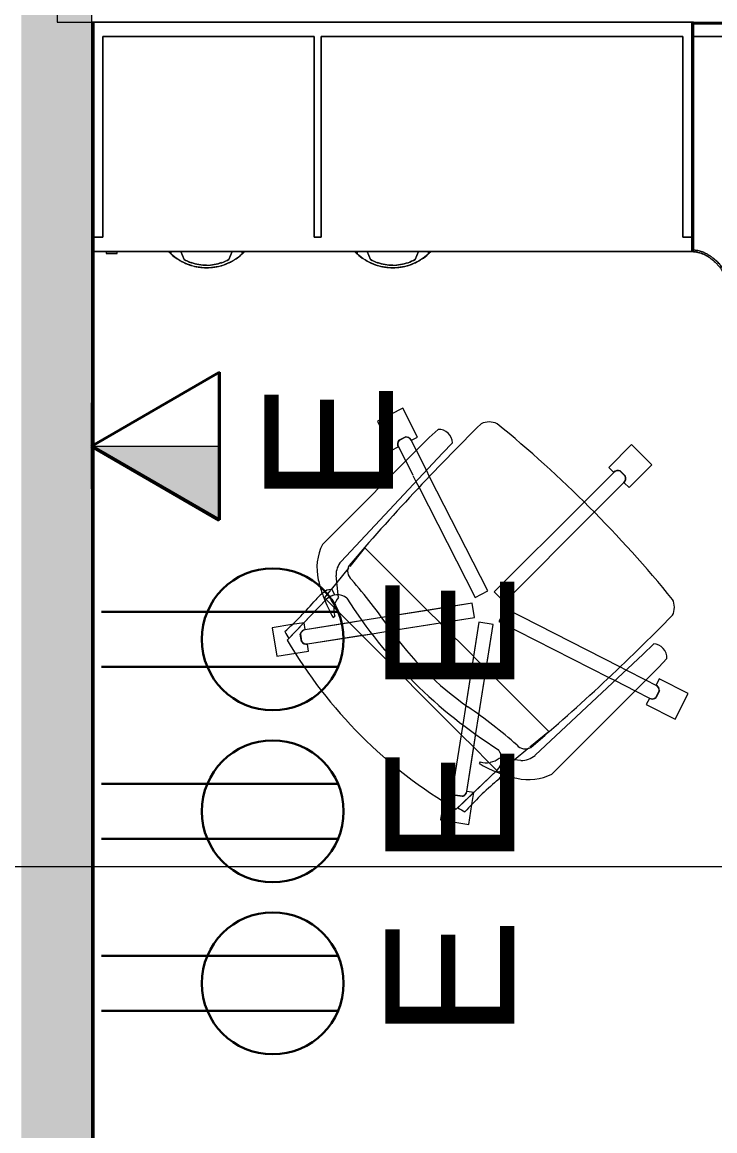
# Model space of a CAD drawing. Header units: inches. Extents: x 416 to 2283, y -56 to 1824.
# Drawn here: x 1669.4 to 1717.8, y 757.1 to 834.5 of the extents above; entities that cross this region are included whole.
import ezdxf

# ---------------------------------------------------------------- set-up
doc = ezdxf.new("R2010")
doc.units = ezdxf.units.IN
doc.header["$MEASUREMENT"] = 0
for name, color, linetype, lineweight in [('A-ANNO-NOTE', 131, 'Continuous', 13), ('A-AREA-IDEN', 2, 'Continuous', 9), ('A-WALL-PATT', 111, 'Continuous', 13), ('I-FURN', 30, 'Continuous', 9), ('I-FURN-PNLS', 30, 'Continuous', 9), ('I-WALL', 2, 'Continuous', 13), ('Orbis - Background_dwg', 8, 'Continuous', 9), ('Orbis_BB$0$A-Wall-Exst', 7, 'Continuous', 9)]:
    doc.layers.add(name, color=color, linetype=linetype, lineweight=lineweight)
doc.styles.add('Swis721 Lt BT', font='swissl.ttf', dxfattribs={"height": 9})

# ---------------------------------------------------------------- blocks, each defined once
blk = doc.blocks.new('Zira Wksta 11 - Type 3-7422101-Level XX  POWER _ SIGNAL')
at = {"layer": 'I-FURN'}
for p, q in [((-16.173, 72.355), (-16.001, 72.355)), ((-16.173, 72.355), (-16.001, 72.355)), ((-16.001, 72.361), (-16.167, 72.361)), ((-16.001, 72.361), (-16.167, 72.361)), ((-16.001, 72.516), (-16.001, 72.532)), ((-16.001, 72.532), (-16.001, 72.529)), ((-16.001, 72.478), (-16.001, 72.532)), ((-16.001, 72.532), (-16.001, 72.488)), ((-16.001, 72.529), (-16.001, 72.52)), ((-16.001, 72.52), (-16.001, 72.488)), ((-16.001, 72.478), (-16.001, 72.516)), ((-16.001, 72.488), (-16.001, 72.457)), ((-16.001, 72.488), (-16.001, 72.387)), ((-16.001, 72.386), (-16.001, 72.478)), ((-16.001, 72.386), (-16.001, 72.478)), ((-16.001, 72.457), (-16.001, 72.422)), ((-16.001, 72.422), (-16.001, 72.387)), ((-16.001, 72.355), (-16.001, 72.387)), ((-16.001, 72.355), (-16.001, 72.387)), ((-16.001, 72.386), (-16.001, 72.361)), ((-16.001, 72.386), (-16.001, 72.361)), ((-16.001, 72.355), (-16.001, 71.666)), ((-16.001, 72.014), (-16.001, 72.355)), ((-16.001, 72.355), (-16.001, 71.666)), ((-16.001, 72.014), (-16.001, 72.355)), ((-16.001, 71.666), (-16.001, 72.011)), ((-16.001, 71.666), (-16.001, 72.011)), ((-16.281, 71.55), (-16.562, 71.434)), ((-16.562, 71.434), (-16.281, 71.55)), ((-16.562, 71.434), (-16.281, 71.55)), ((-16.001, 71.666), (-16.281, 71.55)), ((-16.281, 71.55), (-16.001, 71.666)), ((-16.281, 71.55), (-16.001, 71.666)), ((-16.281, 68.2), (-16.562, 68.316)), ((-16.281, 68.2), (-16.562, 68.316)), ((-16.001, 68.083), (-16.281, 68.2)), ((-16.001, 68.083), (-16.281, 68.2)), ((-16.001, 67.739), (-16.001, 68.083)), ((-16.001, 68.083), (-16.001, 67.395)), ((-16.001, 67.739), (-16.001, 68.083)), ((-16.001, 68.083), (-16.001, 67.395)), ((-16.001, 67.395), (-16.173, 67.395)), ((-16.001, 67.395), (-16.173, 67.395)), ((-16.167, 67.388), (-16.001, 67.388)), ((-16.167, 67.388), (-16.001, 67.388)), ((-16.001, 67.395), (-16.001, 67.736)), ((-16.001, 67.395), (-16.001, 67.736)), ((-16.001, 67.363), (-16.001, 67.395)), ((-16.001, 67.363), (-16.001, 67.395)), ((-16.001, 67.388), (-16.001, 67.363)), ((-16.001, 67.388), (-16.001, 67.363)), ((-16.001, 67.363), (-16.001, 67.261)), ((-16.001, 67.271), (-16.001, 67.363)), ((-16.001, 67.363), (-16.001, 67.261)), ((-16.001, 67.271), (-16.001, 67.363)), ((-16.001, 67.217), (-16.001, 67.271)), ((-16.001, 67.234), (-16.001, 67.271)), ((-16.001, 67.261), (-16.001, 67.217)), ((-16.001, 67.261), (-16.001, 67.217)), ((-16.001, 67.223), (-16.001, 67.234)), ((-16.001, 67.217), (-16.001, 67.223)), ((-42.246, 65.291), (-44.221, 64.978)), ((-42.246, 65.291), (-44.221, 64.978)), ((-44.221, 64.978), (-44.011, 63.651)), ((-44.221, 64.978), (-44.011, 63.651)), ((-42.027, 63.913), (-42.246, 65.291)), ((-42.027, 63.913), (-42.246, 65.291)), ((-40.263, 61.504), (-43.113, 64.239)), ((-44.011, 63.651), (-43.869, 62.756)), ((-44.011, 63.651), (-43.869, 62.756)), ((-43.006, 64.136), (-40.263, 61.504)), ((-41.894, 63.069), (-42.027, 63.913)), ((-41.894, 63.069), (-42.027, 63.913)), ((-43.869, 62.756), (-43.392, 62.832)), ((-43.869, 62.756), (-43.392, 62.832)), ((-43.375, 62.834), (-42.773, 59.034)), ((-43.375, 62.834), (-42.659, 58.313)), ((-43.195, 63.253), (-42.688, 63.333)), ((-43.195, 63.253), (-42.688, 63.333)), ((-42.693, 63.322), (-43.187, 63.244)), ((-42.693, 63.322), (-43.187, 63.244)), ((-41.899, 59.908), (-42.387, 62.991)), ((-41.749, 58.961), (-42.387, 62.991)), ((-42.371, 62.993), (-41.894, 63.069)), ((-42.371, 62.993), (-41.894, 63.069)), ((-40.298, 61.509), (-40.833, 60.974)), ((-40.185, 61.622), (-40.237, 61.57)), ((-40.024, 61.545), (-40.155, 61.652)), ((-39.62, 61.218), (-40.016, 61.539)), ((-39.083, 60.783), (-39.584, 61.189)), ((-28.984, 54.327), (-36.436, 61.78)), ((-40.833, 60.974), (-41.899, 59.908)), ((-41.523, 61.043), (-41.441, 60.927)), ((-40.107, 60.675), (-39.949, 60.691)), ((-39.956, 60.931), (-39.594, 61.099)), ((-39.949, 60.691), (-38.6, 60.834)), ((-38.115, 59.999), (-39.083, 60.783)), ((-37.614, 60.472), (-30.06, 53.416)), ((-41.899, 59.908), (-42.773, 59.034)), ((-41.749, 58.961), (-41.899, 59.908)), ((-38.056, 59.951), (-38.115, 59.999)), ((-36.717, 58.867), (-37.97, 59.882)), ((-42.773, 59.034), (-49.705, 52.102)), ((-42.773, 59.034), (-42.659, 58.313)), ((-41.542, 57.651), (-41.749, 58.961)), ((-41.542, 57.651), (-41.749, 58.961)), ((-41.034, 54.444), (-36.661, 58.817)), ((-36.658, 58.82), (-36.717, 58.867)), ((-16.173, 59.355), (-16, 59.355)), ((-16, 59.361), (-16.167, 59.361)), ((-16, 59.516), (-16, 59.532)), ((-16, 59.532), (-16, 59.529)), ((-16, 59.529), (-16, 59.52)), ((-16, 59.52), (-16, 59.506)), ((-16, 59.478), (-16, 59.516)), ((-16, 59.506), (-16, 59.488)), ((-16, 59.488), (-16, 59.457)), ((-16, 59.434), (-16, 59.478)), ((-16, 59.457), (-16, 59.422)), ((-16, 59.386), (-16, 59.434)), ((-16, 59.422), (-16, 59.387)), ((-16, 59.355), (-16, 59.387)), ((-16, 59.386), (-16, 59.361)), ((-16, 59.355), (-16, 59.011)), ((-16, 59.014), (-16, 59.355)), ((-16, 59.011), (-16, 58.666)), ((-16, 58.666), (-16, 59.011)), ((-42.659, 58.313), (-42.447, 56.975)), ((-42.659, 58.313), (-42.447, 56.975)), ((-16.562, 58.434), (-16.281, 58.55)), ((-16.281, 58.55), (-16, 58.666)), ((-41.034, 54.444), (-41.542, 57.651)), ((-40.542, 51.338), (-41.542, 57.651)), ((-27.845, 57.954), (-29.849, 56.932)), ((-27.845, 57.954), (-29.849, 56.932)), ((-26.937, 56.172), (-27.845, 57.954)), ((-26.937, 56.172), (-27.845, 57.954)), ((-42.447, 56.975), (-41.908, 53.57)), ((-42.447, 56.975), (-41.53, 51.182)), ((-29.622, 56.487), (-30.63, 55.973)), ((-29.622, 56.487), (-30.63, 55.973)), ((-29.849, 56.932), (-29.63, 56.502)), ((-29.849, 56.932), (-29.63, 56.502)), ((-30.63, 55.973), (-31.582, 55.488)), ((-30.63, 55.973), (-31.582, 55.488)), ((-28.948, 55.989), (-29.175, 56.434)), ((-28.948, 55.989), (-29.175, 56.434)), ((-29.169, 56.445), (-28.936, 55.987)), ((-29.169, 56.445), (-28.936, 55.987)), ((-28.941, 55.15), (-26.937, 56.172)), ((-28.941, 55.15), (-26.937, 56.172)), ((-32.463, 55.039), (-40.134, 51.13)), ((-32.463, 55.039), (-40.134, 51.13)), ((-32.033, 55.259), (-32.463, 55.039)), ((-32.033, 55.259), (-32.463, 55.039)), ((-31.624, 55.467), (-32.033, 55.259)), ((-31.624, 55.467), (-32.033, 55.259)), ((-31.255, 54.532), (-29.886, 55.23)), ((-31.255, 54.532), (-29.886, 55.23)), ((-29.886, 55.23), (-29.168, 55.596)), ((-29.886, 55.23), (-29.168, 55.596)), ((-29.161, 55.58), (-28.941, 55.15)), ((-29.161, 55.58), (-28.941, 55.15)), ((-16.281, 55.2), (-16.562, 55.316)), ((-16, 55.083), (-16.281, 55.2)), ((-16, 54.739), (-16, 55.083)), ((-16, 55.083), (-16, 54.395)), ((-41.908, 53.57), (-41.034, 54.444)), ((-40.542, 51.338), (-41.034, 54.444)), ((-39.68, 50.239), (-31.707, 54.302)), ((-39.68, 50.239), (-31.707, 54.302)), ((-31.707, 54.302), (-31.255, 54.532)), ((-31.707, 54.302), (-31.255, 54.532)), ((-28.414, 53.716), (-28.984, 54.327)), ((-16, 54.395), (-16.173, 54.395)), ((-16.167, 54.388), (-16, 54.388)), ((-16, 54.395), (-16, 54.736)), ((-16, 54.363), (-16, 54.395)), ((-16, 54.388), (-16, 54.363)), ((-16, 54.363), (-16, 54.261)), ((-16, 54.316), (-16, 54.363)), ((-16, 54.271), (-16, 54.316)), ((-16, 54.217), (-16, 54.271)), ((-16, 54.261), (-16, 54.217)), ((-55.65, 53.55), (-55.962, 51.574)), ((-55.65, 53.55), (-55.962, 51.574)), ((-54.321, 53.339), (-55.65, 53.55)), ((-54.321, 53.339), (-55.65, 53.55)), ((-44.205, 51.273), (-41.945, 53.534)), ((-41.908, 53.57), (-41.53, 51.182)), ((-30.06, 53.416), (-29.353, 52.709)), ((-53.427, 53.198), (-54.321, 53.339)), ((-53.427, 53.198), (-54.321, 53.339)), ((-49.705, 52.102), (-53.505, 52.704)), ((-48.985, 51.988), (-53.505, 52.704)), ((-53.503, 52.721), (-53.427, 53.198)), ((-53.503, 52.721), (-53.427, 53.198)), ((-54.91, 52.442), (-52.175, 49.592)), ((-52.175, 49.592), (-54.807, 52.334)), ((-54.004, 52.016), (-53.924, 52.524)), ((-54.004, 52.016), (-53.924, 52.524)), ((-53.915, 52.516), (-53.993, 52.022)), ((-53.915, 52.516), (-53.993, 52.022)), ((-49.705, 52.102), (-50.579, 51.228)), ((-48.985, 51.988), (-49.705, 52.102)), ((-47.646, 51.776), (-48.985, 51.988)), ((-47.646, 51.776), (-48.985, 51.988)), ((-55.962, 51.574), (-54.585, 51.356)), ((-55.962, 51.574), (-54.585, 51.356)), ((-54.585, 51.356), (-53.74, 51.222)), ((-54.585, 51.356), (-53.74, 51.222)), ((-53.74, 51.223), (-53.665, 51.699)), ((-53.74, 51.223), (-53.665, 51.699)), ((-53.662, 51.716), (-50.579, 51.228)), ((-53.662, 51.716), (-49.632, 51.078)), ((-50.579, 51.228), (-51.645, 50.162)), ((-50.579, 51.228), (-49.632, 51.078)), ((-49.632, 51.078), (-48.322, 50.87)), ((-49.632, 51.078), (-48.322, 50.87)), ((-44.241, 51.237), (-47.646, 51.776)), ((-41.853, 50.858), (-47.646, 51.776)), ((-45.116, 50.363), (-44.241, 51.237)), ((-41.853, 50.858), (-44.241, 51.237)), ((-41.53, 51.182), (-40.542, 51.338)), ((-41.53, 51.182), (-40.542, 51.338)), ((-40.134, 51.13), (-39.68, 50.239)), ((-40.134, 51.13), (-39.68, 50.239)), ((-51.598, 50.77), (-51.714, 50.851)), ((-49.488, 45.99), (-45.116, 50.363)), ((-48.322, 50.87), (-45.116, 50.363)), ((-48.322, 50.87), (-42.009, 49.871)), ((-45.116, 50.363), (-42.009, 49.871)), ((-42.009, 49.871), (-41.853, 50.858)), ((-42.009, 49.871), (-41.853, 50.858)), ((-52.241, 49.566), (-52.293, 49.514)), ((-51.645, 50.162), (-52.181, 49.627)), ((-39.752, 49.788), (-40.459, 49.081)), ((-39.752, 49.788), (-40.459, 49.081)), ((-33.509, 43.545), (-39.752, 49.788)), ((-33.509, 43.545), (-39.752, 49.788)), ((-52.323, 49.484), (-52.217, 49.353)), ((-52.21, 49.345), (-51.889, 48.948)), ((-51.86, 48.913), (-51.454, 48.412)), ((-51.77, 48.923), (-51.602, 49.285)), ((-51.506, 47.929), (-51.363, 49.278)), ((-51.363, 49.278), (-51.346, 49.436)), ((-41.802, 49.463), (-45.711, 41.792)), ((-41.802, 49.463), (-45.711, 41.792)), ((-44.974, 41.035), (-40.911, 49.009)), ((-44.974, 41.035), (-40.911, 49.009)), ((-40.911, 49.009), (-41.802, 49.463)), ((-40.911, 49.009), (-41.802, 49.463)), ((-40.459, 49.081), (-34.216, 42.838)), ((-40.459, 49.081), (-34.216, 42.838)), ((-51.454, 48.412), (-50.671, 47.444)), ((-50.671, 47.444), (-50.623, 47.384)), ((-50.553, 47.299), (-49.539, 46.046)), ((-44.087, 39.389), (-51.143, 46.943)), ((-52.451, 45.765), (-44.998, 38.312)), ((-49.539, 46.046), (-49.491, 45.987)), ((-31.41, 41.445), (-33.509, 43.545)), ((-31.41, 41.445), (-33.509, 43.545)), ((-34.216, 42.838), (-32.117, 40.738)), ((-34.216, 42.838), (-32.117, 40.738)), ((-45.711, 41.792), (-45.93, 41.361)), ((-45.711, 41.792), (-45.93, 41.361)), ((-31.056, 41.799), (-31.398, 41.457)), ((-31.056, 41.799), (-31.398, 41.457)), ((-29.465, 40.208), (-31.056, 41.799)), ((-29.465, 40.208), (-31.056, 41.799)), ((-45.93, 41.361), (-46.645, 39.959)), ((-45.93, 41.361), (-46.645, 39.959)), ((-45.204, 40.584), (-44.974, 41.035)), ((-45.204, 40.584), (-44.974, 41.035)), ((-31.675, 40.65), (-31.321, 41.004)), ((-31.675, 40.65), (-31.321, 41.004)), ((-31.309, 41.001), (-31.673, 40.638)), ((-31.309, 41.001), (-31.673, 40.638)), ((-45.901, 39.215), (-45.204, 40.584)), ((-45.901, 39.215), (-45.204, 40.584)), ((-32.129, 40.726), (-32.47, 40.385)), ((-32.129, 40.726), (-32.47, 40.385)), ((-32.47, 40.385), (-30.879, 38.794)), ((-32.47, 40.385), (-30.879, 38.794)), ((-46.645, 39.959), (-47.158, 38.951)), ((-46.645, 39.959), (-47.158, 38.951)), ((-30.879, 38.794), (-29.465, 40.208)), ((-30.879, 38.794), (-29.465, 40.208)), ((-47.603, 39.178), (-48.625, 37.173)), ((-47.603, 39.178), (-48.625, 37.173)), ((-47.173, 38.959), (-47.603, 39.178)), ((-47.173, 38.959), (-47.603, 39.178)), ((-46.267, 38.497), (-45.901, 39.215)), ((-46.267, 38.497), (-45.901, 39.215)), ((-43.38, 38.682), (-44.087, 39.389)), ((-46.658, 38.264), (-47.116, 38.498)), ((-46.658, 38.264), (-47.116, 38.498)), ((-47.105, 38.504), (-46.66, 38.277)), ((-47.105, 38.504), (-46.66, 38.277)), ((-46.843, 36.265), (-45.821, 38.27)), ((-46.843, 36.265), (-45.821, 38.27)), ((-45.821, 38.27), (-46.252, 38.49)), ((-45.821, 38.27), (-46.252, 38.49)), ((-44.998, 38.312), (-44.387, 37.742)), ((-48.625, 37.173), (-46.843, 36.265)), ((-48.625, 37.173), (-46.843, 36.265))]:
    blk.add_line(p, q, dxfattribs=at)
at = {"layer": 'I-FURN', "flags": 128}
for points in [[(-16.001, 71.666), (-16.281, 71.55), (-16.562, 71.434)], [(-16.562, 68.316), (-16.281, 68.2), (-16.001, 68.083)], [(-16.562, 68.316), (-16.281, 68.2), (-16.001, 68.083)], [(-16, 58.666), (-16.281, 58.55), (-16.562, 58.434)], [(-16.562, 55.316), (-16.281, 55.2), (-16, 55.083)]]:
    blk.add_lwpolyline(points, dxfattribs=at)
at = {"layer": 'I-FURN'}
for centre, radius, start, end in [((-13.447, 69.875), 3.685, 137.02975, 137.70369), ((-13.447, 69.875), 3.685, 137.02975, 137.70369), ((-13.447, 69.875), 3.685, 137.03932, 137.56784), ((-13.447, 69.875), 3.685, 137.03932, 137.56784), ((-13.447, 69.875), 3.685, 222.29791, 222.97185), ((-13.447, 69.875), 3.685, 222.29791, 222.97185), ((-13.447, 69.875), 3.685, 222.43376, 222.96228), ((-13.447, 69.875), 3.685, 222.43376, 222.96228), ((-26.518, 35.848), 32.885, 120.30746, 149.69597), ((-26.211, 35.537), 33.165, 119.44776, 120.42343), ((-22.46, 82.788), 27.198, 222.48818, 229.01435), ((-42.991, 62.901), 0.407, 120.16515, 189.83485), ((-42.991, 62.901), 0.407, 120.16515, 189.83485), ((-42.974, 62.898), 0.406, 121.61986, 189), ((-42.974, 62.898), 0.406, 162.04795, 189), ((-42.974, 62.898), 0.406, 121.61986, 162.04795), ((-42.789, 62.927), 0.406, 62.90411, 76.38014), ((-42.789, 62.927), 0.406, 49.42808, 76.38014), ((-42.773, 62.936), 0.407, 8.16515, 77.83485), ((-42.773, 62.936), 0.407, 8.16515, 77.83485), ((-42.789, 62.927), 0.406, 9, 62.90411), ((-42.789, 62.927), 0.406, 35.95205, 49.42808), ((-42.789, 62.927), 0.406, 22.47603, 35.95205), ((-42.789, 62.927), 0.406, 9, 22.47603), ((-42.751, 59.434), 3.739, 35.09358, 49.01435), ((-36.726, 52.713), 9.612, 103.04781, 108.99641), ((-38.076, 58.537), 3.634, 63.17893, 103.04781), ((-36.726, 52.713), 9.612, 112.2631, 119.93341), ((-36.726, 52.713), 9.612, 111.63933, 112.07299), ((-40.993, 60.744), 1.054, 10.20015, 46.17861), ((-40.993, 60.744), 1.054, 320.95537, 46.17861), ((-36.726, 52.713), 9.612, 108.99641, 111.49061), ((-40.193, 61.232), 0.613, 347.54268, 35.09358), ((-41.015, 59.612), 1.382, 93.4842, 107.94966), ((-41.015, 59.612), 1.382, 79.01874, 93.4842), ((-41.015, 59.612), 1.382, 50.08783, 77.4248), ((-38.549, 59.45), 1.385, 47.80127, 92.10784), ((-22.132, 31.461), 33.832, 122.22846, 147.77154), ((-66.858, 92.195), 42.842, 304.97666, 310.76994), ((-38.291, 59.267), 0.763, 59.23375, 140.76625), ((-137.559, -56.851), 153.519, 44.47495, 49.52132), ((-13.447, 56.875), 3.685, 137.02975, 137.70369), ((-13.447, 56.875), 3.685, 137.03932, 137.56784), ((-29.577, 38.906), 22.194, 124.97666, 145.02334), ((-29.44, 56.142), 0.407, 48.16515, 117.83485), ((-29.44, 56.142), 0.407, 48.16515, 117.83485), ((-29.438, 56.125), 0.406, 90.04795, 117), ((-29.438, 56.125), 0.406, 49.61986, 117), ((-29.438, 56.125), 0.406, 49.61986, 90.04795), ((-29.353, 55.958), 0.406, 297, 4.38014), ((-29.34, 55.946), 0.407, 296.16515, 5.83485), ((-29.34, 55.946), 0.407, 296.16515, 5.83485), ((-29.353, 55.958), 0.406, 310.47603, 350.90411), ((-29.353, 55.958), 0.406, 350.90411, 4.38014), ((-29.353, 55.958), 0.406, 297, 310.47603), ((-13.447, 56.875), 3.685, 222.29791, 222.97185), ((-13.447, 56.875), 3.685, 222.43376, 222.96228), ((-29.368, 53.664), 0.956, 270.89014, 3.10986), ((-53.572, 52.32), 0.407, 80.16515, 149.83485), ((-53.572, 52.32), 0.407, 135.90091, 149.83485), ((-53.569, 52.303), 0.406, 81, 148.38014), ((-53.569, 52.303), 0.406, 107.95205, 148.38014), ((-53.572, 52.32), 0.407, 80.16515, 135.90091), ((-53.569, 52.303), 0.406, 81, 107.95205), ((-26.208, 35.54), 33.165, 149.57657, 150.55224), ((-73.459, 31.789), 27.198, 40.98565, 47.51182), ((-53.607, 52.102), 0.407, 192.16515, 261.83485), ((-53.607, 52.102), 0.407, 192.16515, 220.03303), ((-53.598, 52.117), 0.406, 193.61986, 261), ((-53.598, 52.117), 0.406, 193.61986, 261), ((-53.607, 52.102), 0.407, 220.03303, 233.96697), ((-53.607, 52.102), 0.407, 233.96697, 261.83485), ((-82.867, 76.187), 42.842, 319.23006, 325.02334), ((-43.384, 46.055), 9.612, 150.06659, 157.7369), ((-50.284, 50.344), 1.382, 162.05034, 190.98126), ((-29.206, 50.15), 1.314, 335.04325, 24.95675), ((-50.106, 52.08), 3.739, 220.98565, 234.90642), ((-43.384, 46.055), 9.612, 158.50939, 161.00359), ((-43.384, 46.055), 9.612, 157.92701, 158.36067), ((-51.415, 50.322), 1.054, 223.82139, 259.79985), ((-51.415, 50.322), 1.054, 223.82139, 309.04463), ((-50.284, 50.344), 1.382, 192.5752, 219.91217), ((-93.906, 103.234), 84.963, 309.14745, 320.85255), ((-43.384, 46.055), 9.612, 161.00359, 166.95219), ((-51.903, 49.522), 0.613, 234.90642, 282.45732), ((-49.208, 47.405), 3.634, 166.95219, 206.82107), ((-49.938, 47.619), 0.763, 129.23375, 210.76625), ((-50.121, 47.878), 1.385, 177.89216, 222.19873), ((66.18, 146.888), 153.519, 220.47868, 225.52505), ((-31.697, 41.158), 0.406, 31.52397, 45), ((-31.697, 41.158), 0.406, 337.61986, 45), ((-31.681, 41.166), 0.407, 336.16515, 45.83485), ((-31.681, 41.166), 0.407, 336.16515, 45.83485), ((-31.697, 41.158), 0.406, 351.09589, 31.52397), ((-31.697, 41.158), 0.406, 337.61986, 351.09589), ((-31.837, 41.01), 0.407, 224.16515, 293.83485), ((-31.837, 41.01), 0.407, 224.16515, 293.83485), ((-31.829, 41.026), 0.406, 225, 238.47603), ((-31.829, 41.026), 0.406, 225, 292.38014), ((-31.829, 41.026), 0.406, 238.47603, 278.90411), ((-31.829, 41.026), 0.406, 278.90411, 292.38014), ((-46.813, 38.769), 0.407, 152.16515, 221.83485), ((-46.813, 38.769), 0.407, 152.16515, 221.83485), ((-46.796, 38.767), 0.406, 153, 220.38014), ((-46.796, 38.767), 0.406, 166.47603, 206.90411), ((-46.796, 38.767), 0.406, 153, 166.47603), ((-44.335, 38.697), 0.956, 266.89014, 359.10986), ((-46.796, 38.767), 0.406, 206.90411, 220.38014), ((-46.629, 38.682), 0.406, 265.61986, 333), ((-46.629, 38.682), 0.406, 265.61986, 319.52397), ((-46.617, 38.669), 0.407, 264.16515, 333.83485), ((-46.617, 38.669), 0.407, 264.16515, 333.83485), ((-46.629, 38.682), 0.406, 319.52397, 333), ((-40.821, 38.534), 1.314, 245.04325, 294.95675)]:
    blk.add_arc(centre, radius, start, end, dxfattribs=at)
for points, knots in [([(-16.173, 67.395), (-16.325, 67.562), (-16.599, 67.925), (-16.903, 68.536), (-17.09, 69.193), (-17.175, 70.102), (-17.005, 71.01), (-16.599, 71.824), (-16.325, 72.188), (-16.173, 72.355)], [0, 0, 0, 0, 0.125, 0.25, 0.375, 0.5, 0.75, 0.875, 1, 1, 1, 1]), ([(-16.001, 72.532), (-16.001, 72.532), (-16.002, 72.53), (-16.005, 72.528), (-16.007, 72.526), (-16.01, 72.523), (-16.013, 72.52), (-16.016, 72.517), (-16.02, 72.513), (-16.024, 72.51), (-16.028, 72.506), (-16.032, 72.501), (-16.041, 72.493), (-16.049, 72.485), (-16.056, 72.478)], [0, 0, 0, 0, 0.125, 0.1875, 0.25, 0.3125, 0.375, 0.4375, 0.5, 0.5625, 0.625, 0.6875, 0.75, 1, 1, 1, 1]), ([(-16.001, 72.532), (-16.001, 72.532), (-16.002, 72.53), (-16.005, 72.528), (-16.007, 72.526), (-16.01, 72.523), (-16.013, 72.52), (-16.016, 72.517), (-16.02, 72.513), (-16.024, 72.51), (-16.028, 72.506), (-16.032, 72.501), (-16.041, 72.493), (-16.049, 72.485), (-16.056, 72.478)], [0, 0, 0, 0, 0.125, 0.1875, 0.25, 0.3125, 0.375, 0.4375, 0.5, 0.5625, 0.625, 0.6875, 0.75, 1, 1, 1, 1]), ([(-16.045, 72.488), (-16.04, 72.494), (-16.032, 72.502), (-16.022, 72.512), (-16.016, 72.517), (-16.012, 72.521), (-16.01, 72.524), (-16.007, 72.526), (-16.005, 72.528), (-16.003, 72.53), (-16.002, 72.531), (-16.001, 72.532), (-16.001, 72.532)], [0, 0, 0, 0, 0.25, 0.375, 0.5, 0.5625, 0.625, 0.6875, 0.75, 0.8125, 0.875, 1, 1, 1, 1]), ([(-16.045, 72.488), (-16.04, 72.494), (-16.032, 72.502), (-16.022, 72.512), (-16.016, 72.517), (-16.012, 72.521), (-16.01, 72.524), (-16.007, 72.526), (-16.005, 72.528), (-16.003, 72.53), (-16.002, 72.531), (-16.001, 72.532), (-16.001, 72.532)], [0, 0, 0, 0, 0.25, 0.375, 0.5, 0.5625, 0.625, 0.6875, 0.75, 0.8125, 0.875, 1, 1, 1, 1]), ([(-16.673, 71.657), (-16.728, 71.557), (-16.791, 71.43), (-16.846, 71.299), (-16.857, 71.273)], [0.15936451, 0.15936451, 0.15936451, 0.15936451, 0.22222222, 0.23762024, 0.23762024, 0.23762024, 0.23762024]), ([(-16.673, 71.657), (-16.728, 71.557), (-16.791, 71.43), (-16.846, 71.299), (-16.857, 71.273)], [0.15936451, 0.15936451, 0.15936451, 0.15936451, 0.22222222, 0.23762024, 0.23762024, 0.23762024, 0.23762024]), ([(-17.096, 70.392), (-17.106, 70.321), (-17.121, 70.194), (-17.127, 70.066), (-17.128, 70.01)], [0.40508035, 0.40508035, 0.40508035, 0.40508035, 0.44444444, 0.47528756, 0.47528756, 0.47528756, 0.47528756]), ([(-17.096, 70.392), (-17.106, 70.321), (-17.121, 70.194), (-17.127, 70.066), (-17.128, 70.01)], [0.40508035, 0.40508035, 0.40508035, 0.40508035, 0.44444444, 0.47528756, 0.47528756, 0.47528756, 0.47528756]), ([(-16.945, 71.035), (-16.973, 70.95), (-17.01, 70.823), (-17.041, 70.695), (-17.05, 70.654)], [0.28411479, 0.28411479, 0.28411479, 0.28411479, 0.33333333, 0.3562762, 0.3562762, 0.3562762, 0.3562762]), ([(-16.945, 71.035), (-16.973, 70.95), (-17.01, 70.823), (-17.041, 70.695), (-17.05, 70.654)], [0.28411479, 0.28411479, 0.28411479, 0.28411479, 0.33333333, 0.3562762, 0.3562762, 0.3562762, 0.3562762]), ([(-16.778, 70.938), (-16.837, 70.768), (-16.966, 70.243), (-16.99, 69.5), (-16.816, 68.991), (-16.753, 68.823)], [0.1666667, 0.1666667, 0.1666667, 0.1666667, 0.3333333, 0.6666667, 0.8333333, 0.8333333, 0.8333333, 0.8333333]), ([(-17.049, 69.095), (-17.04, 69.054), (-17.01, 68.926), (-16.976, 68.798), (-16.951, 68.711)], [0.64373131, 0.64373131, 0.64373131, 0.64373131, 0.66666667, 0.71591001, 0.71591001, 0.71591001, 0.71591001]), ([(-17.049, 69.095), (-17.04, 69.054), (-17.01, 68.926), (-16.976, 68.798), (-16.951, 68.711)], [0.64373131, 0.64373131, 0.64373131, 0.64373131, 0.66666667, 0.71591001, 0.71591001, 0.71591001, 0.71591001]), ([(-16.857, 68.477), (-16.808, 68.357), (-16.751, 68.225), (-16.678, 68.104), (-16.671, 68.093)], [0.76239192, 0.76239192, 0.76239192, 0.76239192, 0.83333333, 0.84070579, 0.84070579, 0.84070579, 0.84070579]), ([(-16.857, 68.477), (-16.808, 68.357), (-16.751, 68.225), (-16.678, 68.104), (-16.671, 68.093)], [0.76239192, 0.76239192, 0.76239192, 0.76239192, 0.83333333, 0.84070579, 0.84070579, 0.84070579, 0.84070579]), ([(-16.055, 67.271), (-16.049, 67.265), (-16.04, 67.255), (-16.029, 67.245), (-16.024, 67.24), (-16.02, 67.236), (-16.016, 67.233), (-16.013, 67.229), (-16.01, 67.226), (-16.007, 67.224), (-16.005, 67.221), (-16.002, 67.219), (-16.001, 67.218), (-16.001, 67.217)], [0, 0, 0, 0, 0.25, 0.375, 0.4375, 0.5, 0.5625, 0.625, 0.6875, 0.75, 0.8125, 0.875, 1, 1, 1, 1]), ([(-16.055, 67.271), (-16.049, 67.265), (-16.04, 67.255), (-16.029, 67.245), (-16.024, 67.24), (-16.02, 67.236), (-16.016, 67.233), (-16.013, 67.229), (-16.01, 67.226), (-16.007, 67.224), (-16.005, 67.221), (-16.002, 67.219), (-16.001, 67.218), (-16.001, 67.217)], [0, 0, 0, 0, 0.25, 0.375, 0.4375, 0.5, 0.5625, 0.625, 0.6875, 0.75, 0.8125, 0.875, 1, 1, 1, 1]), ([(-16.001, 67.217), (-16.001, 67.218), (-16.002, 67.218), (-16.003, 67.22), (-16.005, 67.222), (-16.007, 67.224), (-16.01, 67.226), (-16.012, 67.229), (-16.015, 67.232), (-16.018, 67.235), (-16.022, 67.238), (-16.026, 67.242), (-16.033, 67.249), (-16.04, 67.255), (-16.045, 67.261)], [0, 0, 0, 0, 0.125, 0.1875, 0.25, 0.3125, 0.375, 0.4375, 0.5, 0.5625, 0.625, 0.6875, 0.75, 1, 1, 1, 1]), ([(-16.001, 67.217), (-16.001, 67.218), (-16.002, 67.218), (-16.003, 67.22), (-16.005, 67.222), (-16.007, 67.224), (-16.01, 67.226), (-16.012, 67.229), (-16.015, 67.232), (-16.018, 67.235), (-16.022, 67.238), (-16.026, 67.242), (-16.033, 67.249), (-16.04, 67.255), (-16.045, 67.261)], [0, 0, 0, 0, 0.125, 0.1875, 0.25, 0.3125, 0.375, 0.4375, 0.5, 0.5625, 0.625, 0.6875, 0.75, 1, 1, 1, 1]), ([(-16.173, 54.395), (-16.325, 54.562), (-16.599, 54.925), (-16.903, 55.536), (-17.09, 56.193), (-17.175, 57.102), (-17.005, 58.01), (-16.599, 58.824), (-16.325, 59.188), (-16.173, 59.355)], [0, 0, 0, 0, 0.125, 0.25, 0.375, 0.5, 0.75, 0.875, 1, 1, 1, 1]), ([(-16, 59.532), (-16.001, 59.532), (-16.002, 59.53), (-16.005, 59.528), (-16.007, 59.526), (-16.01, 59.523), (-16.013, 59.52), (-16.016, 59.517), (-16.02, 59.513), (-16.024, 59.51), (-16.028, 59.506), (-16.032, 59.501), (-16.041, 59.493), (-16.049, 59.485), (-16.055, 59.478)], [0, 0, 0, 0, 0.125, 0.1875, 0.25, 0.3125, 0.375, 0.4375, 0.5, 0.5625, 0.625, 0.6875, 0.75, 1, 1, 1, 1]), ([(-16.045, 59.488), (-16.04, 59.494), (-16.032, 59.502), (-16.022, 59.512), (-16.016, 59.517), (-16.012, 59.521), (-16.009, 59.524), (-16.007, 59.526), (-16.005, 59.528), (-16.003, 59.53), (-16.001, 59.531), (-16.001, 59.532), (-16, 59.532)], [0, 0, 0, 0, 0.25, 0.375, 0.5, 0.5625, 0.625, 0.6875, 0.75, 0.8125, 0.875, 1, 1, 1, 1]), ([(-16.945, 58.035), (-16.973, 57.95), (-17.01, 57.823), (-17.04, 57.695), (-17.049, 57.654)], [0.28411479, 0.28411479, 0.28411479, 0.28411479, 0.33333333, 0.3562762, 0.3562762, 0.3562762, 0.3562762]), ([(-16.673, 58.657), (-16.728, 58.557), (-16.791, 58.43), (-16.846, 58.299), (-16.857, 58.273)], [0.15936451, 0.15936451, 0.15936451, 0.15936451, 0.22222222, 0.23762024, 0.23762024, 0.23762024, 0.23762024]), ([(-17.096, 57.392), (-17.106, 57.321), (-17.121, 57.194), (-17.127, 57.066), (-17.128, 57.01)], [0.40508035, 0.40508035, 0.40508035, 0.40508035, 0.44444444, 0.47528756, 0.47528756, 0.47528756, 0.47528756]), ([(-17.049, 56.095), (-17.04, 56.054), (-17.009, 55.926), (-16.976, 55.798), (-16.951, 55.711)], [0.64373131, 0.64373131, 0.64373131, 0.64373131, 0.66666667, 0.71591001, 0.71591001, 0.71591001, 0.71591001]), ([(-16.857, 55.477), (-16.808, 55.357), (-16.751, 55.225), (-16.678, 55.104), (-16.671, 55.093)], [0.76239192, 0.76239192, 0.76239192, 0.76239192, 0.83333333, 0.84070579, 0.84070579, 0.84070579, 0.84070579]), ([(-16.055, 54.271), (-16.049, 54.265), (-16.039, 54.255), (-16.029, 54.245), (-16.024, 54.24), (-16.02, 54.236), (-16.016, 54.233), (-16.013, 54.229), (-16.01, 54.226), (-16.007, 54.224), (-16.005, 54.221), (-16.002, 54.219), (-16.001, 54.218), (-16, 54.217)], [0, 0, 0, 0, 0.25, 0.375, 0.4375, 0.5, 0.5625, 0.625, 0.6875, 0.75, 0.8125, 0.875, 1, 1, 1, 1]), ([(-16, 54.217), (-16.001, 54.218), (-16.001, 54.218), (-16.003, 54.22), (-16.005, 54.222), (-16.007, 54.224), (-16.009, 54.226), (-16.012, 54.229), (-16.015, 54.232), (-16.018, 54.235), (-16.022, 54.238), (-16.025, 54.242), (-16.033, 54.249), (-16.039, 54.255), (-16.045, 54.261)], [0, 0, 0, 0, 0.125, 0.1875, 0.25, 0.3125, 0.375, 0.4375, 0.5, 0.5625, 0.625, 0.6875, 0.75, 1, 1, 1, 1])]:
    blk.add_open_spline(points, degree=3, knots=knots, dxfattribs=at)
for points in [[(-16.581, 71.813), (-16.462, 72.006), (-16.325, 72.188), (-16.173, 72.355)], [(-16.167, 72.361), (-16.303, 72.212), (-16.427, 72.052), (-16.537, 71.883)], [(-16.167, 72.361), (-16.303, 72.212), (-16.427, 72.052), (-16.537, 71.883)], [(-16.144, 72.387), (-16.133, 72.399), (-16.111, 72.422), (-16.077, 72.457), (-16.056, 72.478), (-16.045, 72.488)], [(-16.144, 72.387), (-16.133, 72.399), (-16.111, 72.422), (-16.077, 72.457), (-16.056, 72.478), (-16.045, 72.488)], [(-16.056, 72.478), (-16.07, 72.464), (-16.099, 72.434), (-16.129, 72.402), (-16.144, 72.386)], [(-16.056, 72.478), (-16.07, 72.464), (-16.099, 72.434), (-16.129, 72.402), (-16.144, 72.386)], [(-17.069, 70.552), (-17.028, 70.775), (-16.961, 70.992), (-16.884, 71.206)], [(-16.562, 71.434), (-16.733, 71.116), (-16.97, 70.424), (-16.97, 69.325), (-16.733, 68.633), (-16.562, 68.316)], [(-16.901, 71.162), (-16.916, 71.12), (-16.931, 71.077), (-16.945, 71.035)], [(-16.901, 71.162), (-16.916, 71.12), (-16.931, 71.077), (-16.945, 71.035)], [(-16.857, 71.273), (-16.868, 71.247), (-16.878, 71.221), (-16.888, 71.196)], [(-16.857, 71.273), (-16.868, 71.247), (-16.878, 71.221), (-16.888, 71.196)], [(-16.884, 71.206), (-16.802, 71.417), (-16.709, 71.627), (-16.581, 71.813)], [(-16.778, 70.938), (-16.752, 71.014), (-16.721, 71.087), (-16.688, 71.16)], [(-16.778, 70.938), (-16.752, 71.014), (-16.721, 71.087), (-16.688, 71.16)], [(-16.692, 71.162), (-16.724, 71.089), (-16.751, 71.014), (-16.776, 70.939)], [(-16.68, 71.191), (-16.644, 71.273), (-16.605, 71.354), (-16.562, 71.434)], [(-16.562, 71.434), (-16.605, 71.354), (-16.644, 71.273), (-16.68, 71.191)], [(-16.68, 71.191), (-16.644, 71.273), (-16.605, 71.354), (-16.562, 71.434)], [(-16.586, 71.805), (-16.616, 71.757), (-16.645, 71.707), (-16.673, 71.657)], [(-16.586, 71.805), (-16.616, 71.757), (-16.645, 71.707), (-16.673, 71.657)], [(-16.884, 68.543), (-16.966, 68.755), (-17.089, 69.193), (-17.157, 69.876), (-17.104, 70.325), (-17.06, 70.547)], [(-17.076, 70.519), (-17.083, 70.477), (-17.09, 70.434), (-17.096, 70.392)], [(-17.076, 70.519), (-17.083, 70.477), (-17.09, 70.434), (-17.096, 70.392)], [(-17.049, 70.655), (-17.057, 70.618), (-17.064, 70.582), (-17.071, 70.545)], [(-17.049, 70.655), (-17.057, 70.618), (-17.064, 70.582), (-17.071, 70.545)], [(-16.955, 69.875), (-16.955, 70.055), (-16.95, 70.239), (-16.911, 70.414)], [(-16.955, 69.875), (-16.955, 70.055), (-16.95, 70.239), (-16.911, 70.414)], [(-16.911, 70.414), (-16.881, 70.592), (-16.823, 70.762), (-16.758, 70.929)], [(-16.911, 70.414), (-16.881, 70.592), (-16.823, 70.762), (-16.758, 70.929)], [(-17.13, 70.01), (-17.133, 69.92), (-17.132, 69.83), (-17.128, 69.74)], [(-17.13, 70.01), (-17.133, 69.92), (-17.132, 69.83), (-17.128, 69.74)], [(-17.13, 69.74), (-17.125, 69.612), (-17.112, 69.485), (-17.093, 69.359)], [(-17.13, 69.74), (-17.125, 69.612), (-17.112, 69.485), (-17.093, 69.359)], [(-16.911, 69.336), (-16.94, 69.514), (-16.966, 69.697), (-16.971, 69.879)], [(-16.911, 69.336), (-16.94, 69.514), (-16.966, 69.697), (-16.971, 69.879)], [(-17.096, 69.357), (-17.09, 69.315), (-17.083, 69.273), (-17.075, 69.231)], [(-17.096, 69.357), (-17.09, 69.315), (-17.083, 69.273), (-17.075, 69.231)], [(-17.071, 69.204), (-17.064, 69.168), (-17.057, 69.131), (-17.049, 69.095)], [(-17.071, 69.204), (-17.064, 69.168), (-17.057, 69.131), (-17.049, 69.095)], [(-16.778, 68.811), (-16.837, 68.982), (-16.876, 69.157), (-16.911, 69.336)], [(-16.778, 68.811), (-16.837, 68.982), (-16.876, 69.157), (-16.911, 69.336)], [(-16.945, 68.715), (-16.929, 68.667), (-16.913, 68.619), (-16.897, 68.571)], [(-16.945, 68.715), (-16.929, 68.667), (-16.913, 68.619), (-16.897, 68.571)], [(-16.888, 68.554), (-16.878, 68.528), (-16.868, 68.502), (-16.858, 68.476)], [(-16.888, 68.554), (-16.878, 68.528), (-16.868, 68.502), (-16.858, 68.476)], [(-16.173, 67.395), (-16.325, 67.562), (-16.599, 67.925), (-16.802, 68.332), (-16.884, 68.543)], [(-16.562, 68.316), (-16.647, 68.475), (-16.72, 68.64), (-16.778, 68.811)], [(-16.778, 68.811), (-16.72, 68.64), (-16.647, 68.475), (-16.562, 68.316)], [(-16.562, 68.316), (-16.647, 68.475), (-16.72, 68.64), (-16.778, 68.811)], [(-16.672, 68.092), (-16.645, 68.042), (-16.614, 67.994), (-16.582, 67.947)], [(-16.672, 68.092), (-16.645, 68.042), (-16.614, 67.994), (-16.582, 67.947)], [(-16.537, 67.866), (-16.427, 67.697), (-16.303, 67.537), (-16.167, 67.388)], [(-16.537, 67.866), (-16.427, 67.697), (-16.303, 67.537), (-16.167, 67.388)], [(-16.144, 67.363), (-16.129, 67.347), (-16.099, 67.316), (-16.07, 67.286), (-16.055, 67.271)], [(-16.045, 67.261), (-16.056, 67.272), (-16.077, 67.293), (-16.11, 67.327), (-16.133, 67.351), (-16.144, 67.363)], [(-16.144, 67.363), (-16.129, 67.347), (-16.099, 67.316), (-16.07, 67.286), (-16.055, 67.271)], [(-16.045, 67.261), (-16.056, 67.272), (-16.077, 67.293), (-16.11, 67.327), (-16.133, 67.351), (-16.144, 67.363)], [(-16.586, 58.805), (-16.616, 58.757), (-16.645, 58.707), (-16.673, 58.657)], [(-16.167, 59.361), (-16.303, 59.212), (-16.427, 59.052), (-16.537, 58.883)], [(-16.144, 59.387), (-16.133, 59.399), (-16.11, 59.422), (-16.077, 59.457), (-16.056, 59.478), (-16.045, 59.488)], [(-16.055, 59.478), (-16.07, 59.464), (-16.099, 59.434), (-16.129, 59.402), (-16.144, 59.386)], [(-16.562, 58.434), (-16.733, 58.116), (-16.97, 57.424), (-16.97, 56.325), (-16.733, 55.633), (-16.562, 55.316)], [(-16.895, 58.177), (-16.912, 58.13), (-16.929, 58.082), (-16.945, 58.035)], [(-16.857, 58.273), (-16.867, 58.247), (-16.878, 58.221), (-16.888, 58.196)], [(-16.778, 57.938), (-16.72, 58.109), (-16.647, 58.275), (-16.562, 58.434)], [(-17.076, 57.519), (-17.083, 57.477), (-17.09, 57.434), (-17.096, 57.392)], [(-17.049, 57.655), (-17.057, 57.618), (-17.064, 57.582), (-17.071, 57.545)], [(-16.955, 56.875), (-16.955, 57.055), (-16.949, 57.239), (-16.91, 57.414)], [(-16.91, 57.414), (-16.881, 57.592), (-16.823, 57.762), (-16.758, 57.929)], [(-17.13, 57.01), (-17.133, 56.92), (-17.132, 56.83), (-17.127, 56.74)], [(-17.13, 56.74), (-17.125, 56.612), (-17.112, 56.485), (-17.093, 56.359)], [(-16.91, 56.336), (-16.94, 56.514), (-16.966, 56.697), (-16.971, 56.879)], [(-17.096, 56.357), (-17.09, 56.315), (-17.083, 56.273), (-17.075, 56.231)], [(-17.071, 56.204), (-17.064, 56.168), (-17.056, 56.131), (-17.048, 56.095)], [(-16.945, 55.715), (-16.929, 55.667), (-16.913, 55.619), (-16.896, 55.571)], [(-16.778, 55.811), (-16.836, 55.982), (-16.876, 56.157), (-16.91, 56.336)], [(-16.562, 55.316), (-16.647, 55.475), (-16.72, 55.64), (-16.778, 55.811)], [(-16.887, 55.554), (-16.878, 55.528), (-16.868, 55.502), (-16.857, 55.476)], [(-16.672, 55.092), (-16.645, 55.042), (-16.614, 54.994), (-16.582, 54.947)], [(-16.537, 54.866), (-16.427, 54.697), (-16.303, 54.537), (-16.167, 54.388)], [(-16.144, 54.363), (-16.129, 54.347), (-16.099, 54.316), (-16.07, 54.286), (-16.055, 54.271)], [(-16.045, 54.261), (-16.056, 54.272), (-16.077, 54.293), (-16.11, 54.327), (-16.132, 54.351), (-16.144, 54.363)]]:
    blk.add_open_spline(points, degree=3, dxfattribs=at)
at = {"layer": 'I-FURN-PNLS'}
for p, q in [((-16, 36), (-16.001, 77.875)), ((-16.001, 77.875), (-0.001, 77.875)), ((-0.001, 77.875), (-16.001, 77.875)), ((-16.001, 77.875), (-16, 36)), ((-16, 36), (-16.001, 77.875)), ((-16.001, 77.875), (-0.001, 77.875)), ((-0.001, 77.875), (-15.001, 77.875)), ((-15.001, 77.875), (-15.001, 77.125)), ((-15.001, 77.125), (-15.001, 77.875)), ((-15.001, 77.875), (-0.001, 77.875)), ((0, 36), (-0.001, 77.875)), ((-0.001, 77.875), (0, 36)), ((-0.001, 77.875), (0, 36)), ((-16.001, 76.875), (-16.126, 76.875)), ((-16.126, 76.875), (-16.126, 76.765)), ((-16.126, 76.125), (-16.126, 76.875)), ((-16.126, 76.765), (-16.126, 76.235)), ((-16.001, 76.875), (-16.001, 76.862)), ((-16.001, 76.825), (-16.001, 76.875)), ((-16.001, 76.862), (-16.001, 76.825)), ((-16.001, 76.825), (-16.001, 76.597)), ((-16.001, 76.765), (-16.001, 76.825)), ((-16.001, 76.235), (-16.001, 76.765)), ((-16.001, 76.597), (-16.001, 76.5)), ((-15.001, 77.125), (-1.001, 77.125)), ((-1.001, 77.125), (-15.001, 77.125)), ((-1.001, 77.125), (-1, 62.375)), ((-1, 62.375), (-1.001, 77.125)), ((-16.126, 76.235), (-16.126, 76.125)), ((-16.126, 76.125), (-16.001, 76.125)), ((-16.001, 76.5), (-16.001, 76.403)), ((-16.001, 76.403), (-16.001, 76.125)), ((-16.001, 76.138), (-16.001, 76.235)), ((-16.001, 76.125), (-16.001, 76.138)), ((-1, 62.375), (-15, 62.375)), ((-15, 62.375), (-15, 61.875)), ((-15, 61.875), (-15, 62.375)), ((-15, 62.375), (-1, 62.375)), ((-15, 61.875), (-1, 61.875)), ((-1, 61.875), (-15, 61.875)), ((-1, 61.875), (-1, 36.625)), ((-1, 36.625), (-1, 61.875)), ((0, 43.35), (0, 36)), ((0, 36), (0, 43.35)), ((-1, 36.625), (-15, 36.625)), ((-15, 36.625), (-15, 36)), ((-15, 36), (-15, 36.625)), ((-15, 36.625), (-1, 36.625)), ((-16, 35.875), (-16, 36)), ((-16, 36), (-16, 35.875)), ((-16, 35.875), (-16, 36)), ((-0.001, 36), (-16, 36)), ((-0.001, 36), (-16, 36)), ((-16, 36), (-0.001, 36)), ((-0.001, 35.875), (-16, 35.875)), ((-16, 35.875), (-0.001, 35.875)), ((-0.001, 35.875), (-16, 35.875)), ((-0.125, 35.875), (-15.887, 35.875)), ((-15.887, 35.875), (-0.125, 35.875)), ((-15, 35.992), (-15, 35.875)), ((-15, 35.875), (-15, 35.992)), ((-15, 35.875), (-0.001, 35.875)), ((-1.008, 35.875), (-15, 35.875)), ((-0.001, 36), (-1, 36)), ((-1, 36), (-1, 35.95)), ((-1, 35.95), (-1, 36)), ((-1, 36), (-0.005, 36)), ((-0.001, 35.875), (-1, 35.875)), ((-1, 35.875), (-1, 1.638)), ((-1, 18.5), (-1, 35.875)), ((-0.125, 0.243), (-0.125, 35.875)), ((-0.125, 35.875), (-0.125, 0.243)), ((0, 36), (0, 35.875)), ((0, 35.875), (0, 36)), ((0, 36), (0, 35.875)), ((0, 35.875), (0, 36)), ((0, 36), (0, 35.875)), ((-16.189, 35.188), (-16.238, 35.077))]:
    blk.add_line(p, q, dxfattribs=at)
for points, knots in [([(-16, 36), (-16.014, 35.849), (-16.048, 35.634), (-16.111, 35.404), (-16.153, 35.278), (-16.188, 35.187), (-16.227, 35.099), (-16.286, 34.984), (-16.37, 34.849), (-16.46, 34.723), (-16.522, 34.641), (-16.557, 34.595), (-16.591, 34.55), (-16.634, 34.497), (-16.702, 34.416), (-16.788, 34.323), (-16.875, 34.239), (-16.945, 34.175), (-16.998, 34.129), (-17.05, 34.085), (-17.119, 34.031), (-17.206, 33.969), (-17.312, 33.902), (-17.401, 33.849), (-17.474, 33.808), (-17.547, 33.769), (-17.639, 33.725), (-17.752, 33.675), (-17.868, 33.624), (-17.987, 33.574), (-18.108, 33.525), (-18.233, 33.476), (-18.488, 33.376), (-18.895, 33.217), (-19.48, 32.997), (-20.103, 32.767), (-20.757, 32.528), (-21.436, 32.281), (-22.135, 32.026), (-22.85, 31.766), (-23.578, 31.503), (-24.313, 31.236), (-25.3, 30.881), (-26.287, 30.527), (-27.26, 30.183), (-27.979, 29.93), (-28.687, 29.681), (-29.382, 29.436), (-30.061, 29.195), (-30.724, 28.958), (-31.368, 28.724), (-31.991, 28.494), (-32.595, 28.265), (-33.196, 28.037), (-33.806, 27.806), (-34.441, 27.57), (-35.002, 27.369), (-35.478, 27.202), (-35.787, 27.096), (-36.043, 27.01), (-36.239, 26.943), (-36.44, 26.877), (-36.645, 26.816), (-36.855, 26.756), (-37.069, 26.696), (-37.288, 26.641), (-37.511, 26.595), (-37.739, 26.555), (-37.972, 26.519), (-38.21, 26.491), (-38.452, 26.476), (-38.7, 26.472), (-39.036, 26.476), (-39.469, 26.515), (-40.008, 26.628), (-40.382, 26.739), (-40.572, 26.805)], [0, 0, 0, 0, 0.013514, 0.02027, 0.023649, 0.027027, 0.030405, 0.033784, 0.040541, 0.047297, 0.050676, 0.052365, 0.054054, 0.057432, 0.060811, 0.067568, 0.074324, 0.077703, 0.081081, 0.084459, 0.087838, 0.094595, 0.101351, 0.108108, 0.111486, 0.114865, 0.121622, 0.128378, 0.135135, 0.141892, 0.148649, 0.155405, 0.162162, 0.189189, 0.216216, 0.243243, 0.27027, 0.297297, 0.324324, 0.351351, 0.378378, 0.405405, 0.432432, 0.486486, 0.513514, 0.540541, 0.567568, 0.594595, 0.621622, 0.648649, 0.675676, 0.702703, 0.72973, 0.756757, 0.783784, 0.810811, 0.837838, 0.851351, 0.864865, 0.871622, 0.878378, 0.885135, 0.891892, 0.898649, 0.905405, 0.912162, 0.918919, 0.925676, 0.932432, 0.939189, 0.945946, 0.952703, 0.959459, 0.972973, 0.986486, 1, 1, 1, 1]), ([(-16.676, 34.447), (-16.671, 34.453), (-16.649, 34.479), (-16.61, 34.525), (-16.569, 34.578), (-16.536, 34.623), (-16.502, 34.668), (-16.442, 34.75), (-16.355, 34.874), (-16.274, 35.007), (-16.217, 35.119), (-16.179, 35.206), (-16.146, 35.296), (-16.105, 35.419), (-16.046, 35.644), (-16.013, 35.853), (-16, 36)], [-0.06025671, -0.06025671, -0.06025671, -0.06025671, -0.05921053, -0.05592105, -0.05263158, -0.05098684, -0.04934211, -0.04605263, -0.03947368, -0.03289474, -0.02960526, -0.02631579, -0.02302632, -0.01973684, -0.01315789, 0, 0, 0, 0]), ([(-16.197, 35.166), (-16.195, 35.171), (-16.178, 35.209), (-16.136, 35.319), (-16.057, 35.579), (-16.016, 35.825), (-16, 35.999)], [-0.02782958, -0.02782958, -0.02782958, -0.02782958, -0.02734375, -0.0234375, -0.015625, -0.00001499, -0.00001499, -0.00001499, -0.00001499]), ([(-16.086, 35.107), (-16.083, 35.115), (-16.063, 35.16), (-16.017, 35.28), (-15.943, 35.518), (-15.908, 35.739), (-15.89, 35.876)], [-0.02819078, -0.02819078, -0.02819078, -0.02819078, -0.02734375, -0.0234375, -0.015625, -0.00333188, -0.00333188, -0.00333188, -0.00333188]), ([(-15.887, 35.875), (-15.904, 35.736), (-15.945, 35.519), (-16.017, 35.28), (-16.063, 35.16), (-16.083, 35.115), (-16.086, 35.107)], [0.00332304, 0.00332304, 0.00332304, 0.00332304, 0.015625, 0.0234375, 0.02734375, 0.02819078, 0.02819078, 0.02819078, 0.02819078]), ([(-16.194, 34.899), (-16.211, 34.871), (-16.269, 34.778), (-16.351, 34.662), (-16.433, 34.552), (-16.493, 34.472), (-16.555, 34.395), (-16.638, 34.3), (-16.744, 34.191), (-16.848, 34.094), (-16.932, 34.02), (-17.017, 33.951), (-17.114, 33.881), (-17.189, 33.832), (-17.223, 33.811)], [0.03581779, 0.03581779, 0.03581779, 0.03581779, 0.0390625, 0.046875, 0.05078125, 0.0546875, 0.05859375, 0.0625, 0.0703125, 0.078125, 0.08203125, 0.0859375, 0.09375, 0.09994678, 0.09994678, 0.09994678, 0.09994678]), ([(-17.223, 33.811), (-17.189, 33.832), (-17.114, 33.881), (-17.017, 33.951), (-16.932, 34.02), (-16.848, 34.094), (-16.744, 34.191), (-16.638, 34.3), (-16.555, 34.395), (-16.493, 34.472), (-16.433, 34.552), (-16.351, 34.662), (-16.269, 34.778), (-16.211, 34.871), (-16.194, 34.899)], [-0.09994678, -0.09994678, -0.09994678, -0.09994678, -0.09375, -0.0859375, -0.08203125, -0.078125, -0.0703125, -0.0625, -0.05859375, -0.0546875, -0.05078125, -0.046875, -0.0390625, -0.03581779, -0.03581779, -0.03581779, -0.03581779]), ([(-16.679, 34.443), (-16.65, 34.477), (-16.601, 34.536), (-16.533, 34.626), (-16.452, 34.735), (-16.364, 34.86), (-16.302, 34.961), (-16.28, 35.001)], [-0.06048301, -0.06048301, -0.06048301, -0.06048301, -0.0546875, -0.05078125, -0.046875, -0.0390625, -0.03429125, -0.03429125, -0.03429125, -0.03429125]), ([(-16.086, 35.107), (-16.099, 35.078), (-16.133, 35.006), (-16.171, 34.938), (-16.194, 34.899)], [0.028190784, 0.028190784, 0.028190784, 0.028190784, 0.03125, 0.035817787, 0.035817787, 0.035817787, 0.035817787]), ([(-16.194, 34.899), (-16.171, 34.938), (-16.133, 35.006), (-16.099, 35.078), (-16.086, 35.106)], [-0.035817787, -0.035817787, -0.035817787, -0.035817787, -0.03125, -0.028190784, -0.028190784, -0.028190784, -0.028190784])]:
    blk.add_open_spline(points, degree=3, knots=knots, dxfattribs=at)
for points in [[(-16.28, 35.001), (-16.265, 35.026), (-16.252, 35.051), (-16.239, 35.077)], [(-16.228, 35.098), (-16.217, 35.12), (-16.207, 35.143), (-16.196, 35.166)], [(-16.71, 34.408), (-16.699, 34.421), (-16.687, 34.434), (-16.676, 34.447)], [(-16.71, 34.409), (-16.7, 34.42), (-16.69, 34.431), (-16.679, 34.443)]]:
    blk.add_open_spline(points, degree=3, dxfattribs=at)
blk = doc.blocks.new('Orbis - Background_dwg_Orbis_BB-7347761-Level XX  POWER _ SIGNAL')
at = {"layer": 'Orbis_BB$0$A-Wall-Exst'}
h = blk.add_hatch(color=256, dxfattribs=at)
h.paths.add_polyline_path([(12382.662, 1399.916), (12382.662, 1400.916), (12382.662, 1415.916), (12382.599, 1415.916), (12382.599, 1399.916)], flags=0)
h.paths.add_polyline_path([(11876.162, 1399.916), (11882.912, 1399.916), (11882.912, 1402.916), (11888.162, 1402.916), (11888.162, 1443.916), (11873.162, 1443.916), (11873.162, 1428.916), (11876.162, 1428.916), (11876.162, 1400.91)], flags=0)
h.paths.add_polyline_path([(11986.162, 1404.916), (11991.412, 1404.916), (11991.412, 1626.916), (12056.662, 1626.916), (12056.662, 1631.916), (11985.662, 1631.916), (11985.662, 1651.916), (11980.412, 1651.916), (11980.412, 1626.666), (11986.162, 1626.666), (11986.162, 1411.133)], flags=0)
h.paths.add_polyline_path([(12125.141, 1404.916), (12205.912, 1404.916), (12205.912, 1512.91), (12097.412, 1512.91), (12097.412, 1404.916), (12102.662, 1404.916)], flags=0)
h.paths.add_polyline_path([(12377.724, 1404.916), (12377.724, 1703.292), (12382.599, 1703.292), (12382.599, 1691.416), (12382.662, 1691.416), (12382.662, 1757.916), (12261.662, 1757.916), (12261.662, 1752.916), (12377.662, 1752.916), (12377.662, 1404.916)], flags=0)
h.paths.add_polyline_path([(12102.662, 1405.166), (12102.662, 1507.66), (12200.662, 1507.66), (12200.662, 1405.166), (12125.141, 1405.166)], flags=0)
h.paths.add_polyline_path([(11918.162, 1411.66), (11956.162, 1411.66), (11956.162, 1416.91), (11918.162, 1416.91)], flags=0)
h.paths.add_polyline_path([(12382.662, 1415.916), (12382.662, 1516.416), (12382.599, 1516.416), (12382.599, 1415.916)], flags=0)
h.paths.add_polyline_path([(11882.912, 1489.916), (11888.162, 1489.916), (11888.162, 1547.916), (11873.162, 1547.916), (11873.162, 1532.916), (11876.162, 1532.916), (11876.162, 1523.916), (11873.162, 1523.916), (11873.162, 1511.916), (11876.162, 1511.916), (11876.162, 1489.916), (11881.215, 1489.916)], flags=0)
h.paths.add_polyline_path([(12382.662, 1639.416), (12382.662, 1640.416), (12382.599, 1640.416), (12382.599, 1639.416)], flags=0)
h.paths.add_polyline_path([(12382.599, 1519.416), (12382.662, 1519.416), (12382.662, 1639.416), (12382.599, 1639.416), (12382.599, 1560.385)], flags=0)
h.paths.add_polyline_path([(12125.141, 1536.666), (12200.662, 1536.666), (12200.662, 1542.91), (12204.662, 1542.91), (12204.662, 1722.91), (12200.662, 1722.91), (12200.662, 1752.916), (12221.662, 1752.916), (12221.662, 1757.916), (12196.662, 1757.916), (12196.662, 1751.916), (12198.662, 1751.916), (12198.662, 1541.916), (12104.662, 1541.916), (12104.662, 1751.916), (12156.662, 1751.916), (12156.662, 1757.916), (12085.662, 1757.916), (12085.662, 1719.925), (12098.662, 1719.925), (12098.662, 1631.916), (12096.662, 1631.916), (12096.662, 1626.916), (12098.662, 1626.916), (12098.662, 1542.91), (12102.662, 1542.91), (12102.662, 1536.666), (12104.662, 1536.666)], flags=0)
h.paths.add_polyline_path([(11879.254, 1593.916), (11888.162, 1593.916), (11888.162, 1651.916), (11873.162, 1651.916), (11873.162, 1636.916), (11876.162, 1636.916), (11876.162, 1627.916), (11873.162, 1627.916), (11873.162, 1615.916), (11876.162, 1615.916), (11876.162, 1593.916)], flags=0)
h.paths.add_polyline_path([(12382.599, 1643.416), (12382.662, 1643.442), (12382.662, 1684.416), (12382.599, 1684.416), (12382.599, 1643.442)], flags=0)
h.paths.add_polyline_path([(11888.162, 1697.916), (11888.162, 1756.91), (11918.162, 1756.91), (11918.162, 1754.916), (11956.162, 1754.916), (11956.162, 1756.91), (11986.162, 1756.91), (11986.162, 1754.916), (11995.662, 1754.916), (11995.662, 1722.925), (11985.662, 1722.925), (11985.662, 1740.91), (11980.412, 1740.91), (11980.412, 1697.916), (11985.662, 1697.916), (11985.662, 1719.925), (11998.662, 1719.925), (11998.662, 1757.916), (11876.162, 1757.916), (11876.162, 1733.916), (11873.162, 1733.916), (11873.162, 1721.916), (11876.162, 1721.916), (11876.162, 1697.916), (11882.912, 1697.916)], flags=0)
h.paths.add_polyline_path([(12088.714, 1722.91), (12088.662, 1722.925), (12088.662, 1754.916), (12102.662, 1754.916), (12102.641, 1722.91), (12098.662, 1722.91)], flags=0)
h.paths.add_polyline_path([(11956.162, 1740.916), (11956.162, 1746.166), (11918.162, 1746.166), (11918.162, 1740.916)], flags=0)
at = {"layer": 'Orbis_BB$0$A-Wall-Exst', "color": 50, "lineweight": 50}
for p, q in [((12382.662, 1625.416), (12382.662, 1640.412)), ((12382.662, 1624.416), (12382.662, 1625.416)), ((12382.662, 1519.416), (12382.662, 1624.416))]:
    blk.add_line(p, q, dxfattribs=at)
blk = doc.blocks.new('Orbis - Background_dwg-7329766-Level XX  POWER _ SIGNAL')
blk.add_blockref('Orbis - Background_dwg_Orbis_BB-7347761-Level XX  POWER _ SIGNAL', (-10708.292, -805.937))

msp = doc.modelspace()

# ---------------------------------------------------------------- hatches: boundary and pattern name
at = {"layer": 'A-ANNO-NOTE', "lineweight": 9}
msp.add_hatch(color=256, dxfattribs=at).paths.add_polyline_path([(1683.172, 799.722), (1683.172, 804.879), (1674.24, 804.879), (1681.025, 800.962)], flags=0)
at = {"layer": 'A-WALL-PATT', "lineweight": 9}
msp.add_hatch(color=7, dxfattribs=at).paths.add_polyline_path([(1674.308, 593.98), (1674.308, 897.356), (1669.433, 897.356), (1669.433, 593.98)], flags=0)

# ---------------------------------------------------------------- linework, layer by layer
at = {"layer": 'A-ANNO-NOTE', "lineweight": 30}
for p, q in [((1674.24, 804.879), (1683.172, 810.036)), ((1674.308, 804.918), (1683.24, 810.075)), ((1683.172, 810.036), (1683.172, 799.722)), ((1683.24, 810.075), (1683.24, 799.761)), ((1674.308, 801.918), (1674.308, 807.918)), ((1674.24, 804.879), (1683.172, 799.722)), ((1674.308, 804.918), (1683.24, 799.761)), ((1674.961, 793.342), (1691.487, 793.342)), ((1674.961, 793.342), (1691.487, 793.342)), ((1674.961, 789.51), (1691.487, 789.51)), ((1674.961, 781.342), (1691.487, 781.342)), ((1674.961, 781.342), (1691.487, 781.342)), ((1674.961, 777.51), (1691.487, 777.51)), ((1674.961, 769.342), (1691.487, 769.342)), ((1674.961, 769.342), (1691.487, 769.342)), ((1674.961, 765.51), (1691.487, 765.51))]:
    msp.add_line(p, q, dxfattribs=at)
at = {"layer": 'A-ANNO-NOTE', "lineweight": 9}
for p, q in [((1674.24, 804.879), (1683.172, 799.722)), ((1683.172, 804.879), (1674.24, 804.879)), ((1683.172, 799.722), (1683.172, 804.879))]:
    msp.add_line(p, q, dxfattribs=at)
at = {"layer": 'A-ANNO-NOTE', "lineweight": 30}
for centre in [(1686.923, 791.426), (1686.923, 779.426), (1686.923, 767.426)]:
    msp.add_circle(centre, 4.95, dxfattribs=at)
at = {"layer": 'A-AREA-IDEN'}
msp.add_line((1736.386, 775.549), (1590.276, 775.549), dxfattribs=at)
at = {"layer": 'I-WALL', "color": 8, "lineweight": 20}
msp.add_line((1674.308, 713.48), (1674.308, 878.48), dxfattribs=at)
at = {"layer": 'I-WALL'}
for p, q in [((1671.87, 837.48), (1671.87, 834.48)), ((1671.87, 834.48), (1796.088, 834.48))]:
    msp.add_line(p, q, dxfattribs=at)

# ---------------------------------------------------------------- block references
at = {"layer": 'I-FURN', "rotation": 90.00000000000031}
msp.add_blockref('Zira Wksta 11 - Type 3-7422101-Level XX  POWER _ SIGNAL', (1752.183, 834.48), dxfattribs=at)
at = {"layer": 'Orbis - Background_dwg', "color": 7}
msp.add_blockref('Orbis - Background_dwg-7329766-Level XX  POWER _ SIGNAL', (0, 0), dxfattribs=at)

# ---------------------------------------------------------------- texts
at = {"layer": 'A-ANNO-NOTE', "lineweight": 9, "char_height": 9, "width": 9.393, "attachment_point": 1, "rotation": 90, "style": 'Swis721 Lt BT'}
for insert in [(1686.332, 800.912), (1694.796, 787.594), (1694.796, 775.594), (1694.796, 763.594)]:
    msp.add_mtext('E', dxfattribs=dict(at, insert=insert))

doc.saveas('drawing.dxf')
